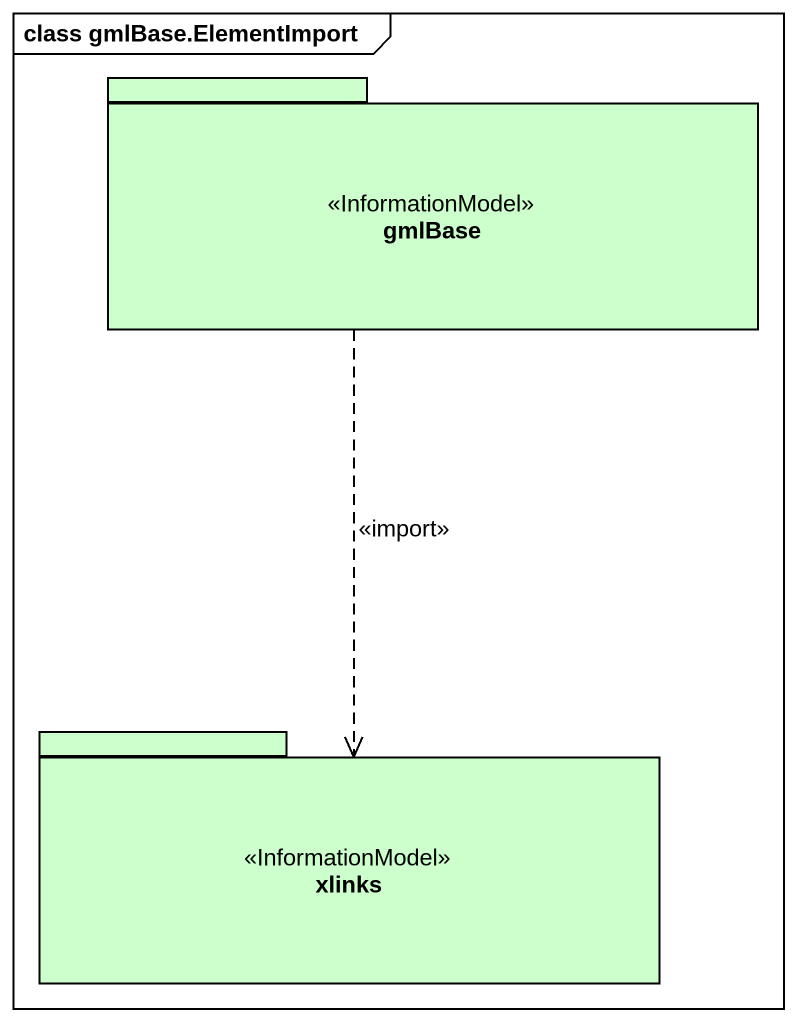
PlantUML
@startuml
mainframe class gmlBase.ElementImport
package gmlBase <<InformationModel>> #CCFFCC {
}
package xlinks <<InformationModel>> #CCFFCC {
}
gmlBase ..> xlinks : <<import>>
@enduml
